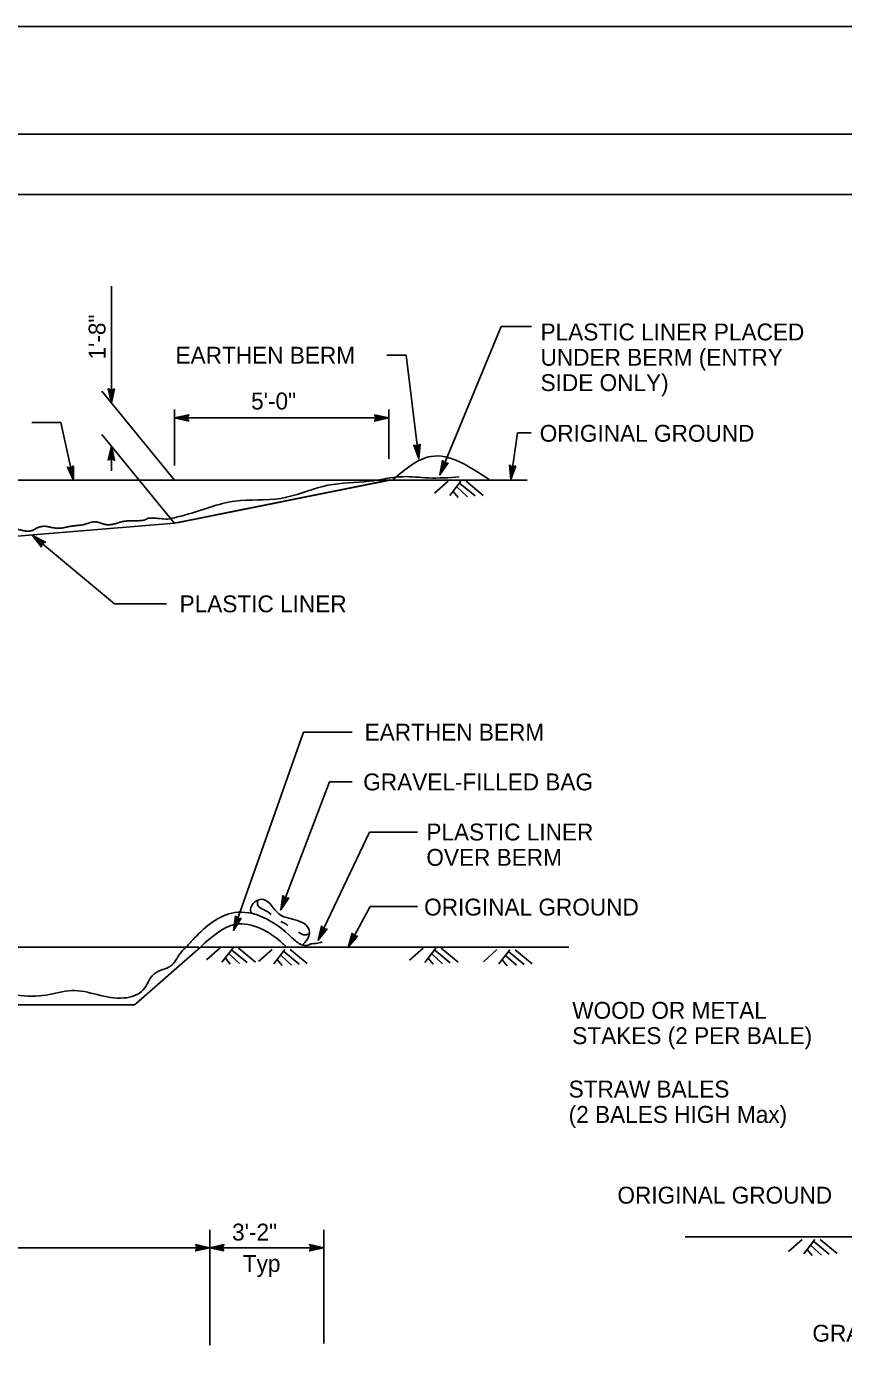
# Model space of a CAD drawing. Extents: x -894 to 866, y -476 to 714.
# Drawn here: x -468 to -129, y 166 to 714 of the extents above; entities that cross this region are included whole.
import ezdxf

# ---------------------------------------------------------------- set-up
doc = ezdxf.new("R2010")
doc.units = 0
for name, color, linetype in [('10 Sheet Format', 7, 'Continuous'), ('56 Stage 3 Anno', 7, 'Continuous'), ('57 Undefined', 7, 'Continuous'), ('59 Sndwall Anno', 7, 'Continuous'), ('60 Nongeo Data', 7, 'Continuous')]:
    doc.layers.add(name, color=color, linetype=linetype)

msp = doc.modelspace()

# ---------------------------------------------------------------- linework, layer by layer
at = {"layer": '10 Sheet Format'}
for p, q in [((-863.46, 668.96), (836.55, 668.96)), ((-813.45, 643.96), (811.55, 643.96))]:
    msp.add_line(p, q, dxfattribs=at)
for points in [[(-894.04, 713.56), (865.96, 713.56), (865.96, -476.44), (-894.04, -476.44)], [(-863.46, -431.04), (836.55, -431.04), (836.55, 668.96), (-863.46, 668.96)]]:
    msp.add_lwpolyline(points, close=True, dxfattribs=at)
at = {"layer": '56 Stage 3 Anno'}
for p, q in [((-432.5, 557.58), (-432.5, 605.98)), ((-271.09, 589.22), (-296.44, 527.78)), ((-271.09, 589.22), (-258.51, 589.22)), ((-318.36, 577.33), (-310.39, 577.33)), ((-310.39, 577.33), (-305.22, 534.47)), ((-406.35, 525.56), (-436.42, 562.38)), ((-433.79, 563.45), (-433.79, 563.45)), ((-431.18, 563.44), (-431.18, 563.44)), ((-432.5, 557.58), (-432.5, 557.58)), ((-406.35, 531.65), (-406.35, 554.89)), ((-317.63, 534.47), (-317.63, 554.89)), ((-465.46, 549.41), (-453.44, 549.41)), ((-453.44, 549.41), (-448.2, 525.56)), ((-406.35, 551.38), (-317.63, 551.38)), ((-406.35, 551.38), (-406.35, 551.38)), ((-400.49, 552.68), (-400.49, 552.68)), ((-400.49, 550.07), (-400.49, 550.07)), ((-323.5, 552.69), (-323.5, 552.69)), ((-323.5, 550.08), (-323.5, 550.08)), ((-317.63, 551.38), (-317.63, 551.38)), ((-406.65, 508.07), (-436.42, 544.51)), ((-264.35, 545.21), (-267.12, 525.85)), ((-258.62, 545.21), (-264.35, 545.21)), ((-432.5, 529.43), (-432.5, 539.72)), ((-432.5, 539.72), (-432.5, 539.72)), ((-307.21, 540.13), (-307.21, 540.13)), ((-304.62, 540.45), (-304.62, 540.45)), ((-450.73, 531.01), (-450.73, 531.01)), ((-448.18, 531.57), (-448.18, 531.57)), ((-433.83, 533.86), (-433.83, 533.86)), ((-431.22, 533.85), (-431.22, 533.85)), ((-305.22, 534.47), (-305.22, 534.47)), ((-295.41, 533.7), (-295.41, 533.7)), ((-292.99, 532.7), (-292.99, 532.7)), ((-267.58, 531.84), (-267.58, 531.84)), ((-264.99, 531.47), (-264.99, 531.47)), ((-448.2, 525.56), (-448.2, 525.56)), ((-296.44, 527.78), (-296.44, 527.78)), ((-267.12, 525.85), (-267.12, 525.85)), ((-431.25, 474.33), (-465.2, 502.58)), ((-465.2, 502.58), (-465.2, 502.58)), ((-459.86, 499.83), (-459.86, 499.83)), ((-461.53, 497.82), (-461.53, 497.82)), ((-431.25, 474.33), (-409.71, 474.33)), ((-352.98, 421.16), (-381.89, 339.02)), ((-352.98, 421.16), (-332.81, 421.16)), ((-362.34, 347.49), (-342.2, 400.55)), ((-342.2, 400.55), (-332.81, 400.55)), ((-346.83, 334.94), (-325.65, 379.79)), ((-325.65, 379.79), (-305.75, 379.79)), ((-361.47, 353.43), (-361.47, 353.43)), ((-359.03, 352.51), (-359.03, 352.51)), ((-381.17, 344.98), (-381.17, 344.98)), ((-362.34, 347.49), (-362.34, 347.49)), ((-334.47, 332.11), (-325.32, 348.98)), ((-305.75, 348.98), (-325.32, 348.98)), ((-378.7, 344.11), (-378.7, 344.11)), ((-345.5, 340.8), (-345.5, 340.8)), ((-343.14, 339.69), (-343.14, 339.69)), ((-381.89, 339.02), (-381.89, 339.02)), ((-346.83, 334.94), (-346.83, 334.94)), ((-332.82, 337.88), (-332.82, 337.88)), ((-330.52, 336.64), (-330.52, 336.64)), ((-334.47, 332.11), (-334.47, 332.11)), ((-391.75, 167.15), (-391.75, 214.93)), ((-344.55, 193.09), (-344.55, 214.93)), ((-397.62, 208.85), (-397.62, 208.85)), ((-385.89, 208.84), (-385.89, 208.84)), ((-350.41, 208.85), (-350.41, 208.85)), ((-612.88, 207.54), (-391.75, 207.54)), ((-397.62, 206.24), (-397.62, 206.24)), ((-391.75, 207.54), (-344.55, 207.54)), ((-391.75, 207.54), (-391.75, 207.54)), ((-391.75, 207.54), (-391.75, 207.54)), ((-385.89, 206.23), (-385.89, 206.23)), ((-350.41, 206.24), (-350.41, 206.24)), ((-344.55, 207.54), (-344.55, 207.54)), ((-344.55, 167.94), (-344.55, 195.35))]:
    msp.add_line(p, q, dxfattribs=at)
for points in [[(-431.18, 563.44), (-432.5, 557.58), (-433.79, 563.45), (-433.44, 563.24), (-432.5, 558.94), (-431.53, 563.24), (-431.87, 563.03), (-432.5, 560.28), (-433.1, 563.03), (-432.75, 562.82), (-432.49, 561.63), (-432.22, 562.82), (-432.49, 562.66), (-433.79, 563.45), (-432.49, 562.66)], [(-400.49, 550.07), (-406.35, 551.38), (-400.49, 552.68), (-400.7, 552.33), (-404.99, 551.38), (-400.69, 550.42), (-400.9, 550.76), (-403.65, 551.38), (-400.9, 551.99), (-401.11, 551.64), (-402.3, 551.37), (-401.11, 551.11), (-401.27, 551.38), (-400.49, 552.68), (-401.27, 551.38)], [(-323.5, 552.69), (-317.63, 551.38), (-323.5, 550.08), (-323.29, 550.42), (-318.99, 551.37), (-323.29, 552.34), (-323.09, 551.99), (-320.33, 551.38), (-323.08, 550.77), (-322.87, 551.12), (-321.69, 551.38), (-322.88, 551.65), (-322.72, 551.38), (-323.5, 550.08), (-322.72, 551.38)], [(-433.83, 533.86), (-432.5, 539.72), (-431.22, 533.85), (-431.57, 534.06), (-432.5, 538.36), (-433.48, 534.06), (-433.14, 534.27), (-432.51, 537.02), (-431.91, 534.27), (-432.26, 534.48), (-432.52, 535.67), (-432.79, 534.47), (-432.52, 534.63), (-431.22, 533.85), (-432.52, 534.63)], [(-304.62, 540.45), (-305.22, 534.47), (-307.21, 540.13), (-306.84, 539.97), (-305.39, 535.82), (-304.94, 540.2), (-305.26, 539.95), (-305.54, 537.15), (-306.47, 539.8), (-306.11, 539.64), (-305.7, 538.49), (-305.58, 539.71), (-305.83, 539.51), (-307.21, 540.13), (-305.83, 539.51)], [(-448.18, 531.57), (-448.2, 525.56), (-450.73, 531.01), (-450.34, 530.88), (-448.49, 526.89), (-448.47, 531.3), (-448.76, 531.02), (-448.77, 528.2), (-449.96, 530.75), (-449.58, 530.62), (-449.06, 529.52), (-449.06, 530.74), (-449.29, 530.53), (-450.73, 531.01), (-449.29, 530.53)], [(-292.99, 532.7), (-296.44, 527.78), (-295.41, 533.7), (-295.17, 533.37), (-295.93, 529.04), (-293.39, 532.64), (-293.79, 532.58), (-295.41, 530.28), (-294.93, 533.05), (-294.68, 532.72), (-294.89, 531.52), (-294.19, 532.52), (-294.5, 532.48), (-295.41, 533.7), (-294.5, 532.48)], [(-264.99, 531.47), (-267.12, 525.85), (-267.58, 531.85), (-267.26, 531.59), (-266.93, 527.2), (-265.37, 531.32), (-265.74, 531.16), (-266.74, 528.53), (-266.95, 531.33), (-266.64, 531.08), (-266.54, 529.86), (-266.11, 531.01), (-266.4, 530.89), (-267.58, 531.85), (-266.4, 530.89)], [(-461.53, 497.82), (-465.2, 502.58), (-459.86, 499.83), (-460.24, 499.7), (-464.15, 501.71), (-461.46, 498.22), (-461.4, 498.62), (-463.12, 500.85), (-460.62, 499.56), (-461, 499.43), (-462.08, 499.99), (-461.34, 499.02), (-461.29, 499.33), (-459.86, 499.83), (-461.29, 499.33)], [(-359.03, 352.51), (-362.34, 347.49), (-361.48, 353.43), (-361.23, 353.12), (-361.86, 348.76), (-359.43, 352.44), (-359.83, 352.37), (-361.38, 350.01), (-360.98, 352.8), (-360.73, 352.48), (-360.9, 351.28), (-360.23, 352.3), (-360.54, 352.24), (-361.48, 353.43), (-360.54, 352.24)], [(-378.7, 344.11), (-381.89, 339.02), (-381.17, 344.98), (-380.91, 344.67), (-381.44, 340.3), (-379.1, 344.03), (-379.5, 343.95), (-380.99, 341.56), (-380.65, 344.36), (-380.39, 344.04), (-380.54, 342.84), (-379.89, 343.87), (-380.2, 343.81), (-381.17, 344.98), (-380.2, 343.81)], [(-343.14, 339.69), (-346.83, 334.94), (-345.5, 340.8), (-345.27, 340.47), (-346.25, 336.18), (-343.54, 339.65), (-343.94, 339.61), (-345.67, 337.39), (-345.05, 340.13), (-344.82, 339.79), (-345.09, 338.61), (-344.34, 339.57), (-344.66, 339.54), (-345.5, 340.8), (-344.66, 339.54)], [(-330.52, 336.64), (-334.47, 332.11), (-332.82, 337.88), (-332.61, 337.53), (-333.83, 333.3), (-330.93, 336.62), (-331.33, 336.61), (-333.18, 334.48), (-332.41, 337.19), (-332.2, 336.84), (-332.54, 335.67), (-331.74, 336.59), (-332.05, 336.58), (-332.82, 337.88), (-332.05, 336.58)], [(-397.62, 208.85), (-391.75, 207.54), (-397.62, 206.24), (-397.41, 206.59), (-393.11, 207.54), (-397.41, 208.51), (-397.2, 208.16), (-394.45, 207.55), (-397.2, 206.94), (-396.99, 207.28), (-395.8, 207.55), (-397, 207.81), (-396.84, 207.54), (-397.62, 206.24), (-396.84, 207.54)], [(-385.89, 206.23), (-391.75, 207.54), (-385.89, 208.84), (-386.1, 208.5), (-390.39, 207.55), (-386.09, 206.58), (-386.3, 206.93), (-389.05, 207.54), (-386.3, 208.15), (-386.51, 207.8), (-387.7, 207.54), (-386.51, 207.27), (-386.67, 207.54), (-385.89, 208.84), (-386.67, 207.54)], [(-350.41, 208.85), (-344.55, 207.54), (-350.41, 206.24), (-350.21, 206.59), (-345.91, 207.54), (-350.21, 208.51), (-350, 208.16), (-347.25, 207.55), (-350, 206.94), (-349.79, 207.28), (-348.6, 207.55), (-349.79, 207.81), (-349.63, 207.54), (-350.41, 206.24), (-349.63, 207.54)]]:
    msp.add_lwpolyline(points, close=True, dxfattribs=at)
at = {"layer": '59 Sndwall Anno'}
for p, q in [((-293.04, 525.17), (-298.66, 520.18)), ((-287.72, 525.14), (-292.35, 519.24)), ((-290.87, 520.94), (-288.84, 518.44)), ((-289.33, 522.63), (-285, 518.68)), ((-288.17, 524.25), (-281.83, 519.03)), ((-285.56, 525.11), (-278.46, 519.27)), ((-387.45, 331.83), (-393.07, 326.83)), ((-382.13, 331.79), (-386.76, 325.9)), ((-383.74, 329.28), (-379.41, 325.34)), ((-382.58, 330.91), (-376.24, 325.69)), ((-379.97, 331.77), (-372.87, 325.93)), ((-365.95, 331.18), (-371.57, 326.18)), ((-360.63, 331.14), (-365.26, 325.25)), ((-362.24, 328.63), (-357.91, 324.69)), ((-361.08, 330.26), (-354.74, 325.03)), ((-358.47, 331.12), (-351.37, 325.28)), ((-303.41, 331.73), (-309.02, 326.73)), ((-298.08, 331.69), (-302.71, 325.8)), ((-299.7, 329.18), (-295.36, 325.24)), ((-298.54, 330.81), (-292.19, 325.58)), ((-295.92, 331.67), (-288.82, 325.82)), ((-272.79, 331.08), (-278.4, 326.08)), ((-267.46, 331.04), (-272.09, 325.15)), ((-269.08, 328.53), (-264.74, 324.58)), ((-267.92, 330.16), (-261.57, 324.93)), ((-265.3, 331.02), (-258.2, 325.17)), ((-385.28, 327.59), (-383.25, 325.1)), ((-363.78, 326.94), (-361.75, 324.45)), ((-301.23, 327.49), (-299.2, 325)), ((-270.61, 326.84), (-268.58, 324.35)), ((-146.43, 211.01), (-152.05, 206.01)), ((-141.11, 210.97), (-145.74, 205.08)), ((-142.72, 208.46), (-138.39, 204.52)), ((-141.56, 210.09), (-135.22, 204.86)), ((-138.95, 210.95), (-131.85, 205.11)), ((-144.26, 206.77), (-142.23, 204.28))]:
    msp.add_line(p, q, dxfattribs=at)
at = {"layer": '60 Nongeo Data'}
for p, q in [((-644.56, 525.56), (-316.5, 525.56)), ((-405.82, 507.88), (-317.21, 525.77)), ((-405.33, 507.9), (-317.02, 525.56)), ((-317, 525.58), (-260.3, 525.56)), ((-606.58, 491.45), (-406.35, 507.7)), ((-405.82, 507.88), (-406.3, 507.91)), ((-618.1, 332.11), (-465.33, 332.11)), ((-466.02, 332.11), (-396.27, 332.11)), ((-395.62, 332.11), (-422.18, 308.75)), ((-243.09, 332.11), (-395.62, 332.11)), ((-589.3, 308.16), (-422.86, 308.16)), ((-423.77, 308.16), (-466.02, 308.16)), ((-194.88, 212.01), (-61.7, 212.01))]:
    msp.add_line(p, q, dxfattribs=at)
msp.add_ellipse((-423.77, 310.56), major_axis=(0, -2.4), ratio=0.999991, start_param=0, end_param=0.721194, dxfattribs=at)
for points in [[(-315.82, 525.92), (-300.1, 535.41), (-276.09, 525.89)], [(-409.25, 509.36), (-401.76, 511.21), (-381.36, 516.89), (-362.31, 518.02), (-359.93, 518.48), (-342.82, 523.46), (-325.75, 525.09), (-311.98, 527.02), (-301.16, 526.51), (-288.42, 526.89)], [(-353.01, 333.29), (-350.74, 336.6), (-350.79, 339.71), (-357.55, 343.72), (-363.22, 345.94), (-369.47, 351.83), (-373.28, 350.68), (-374.44, 346.34), (-373.44, 345.69)], [(-366.27, 345.64), (-369.45, 347.63), (-371.89, 349.37), (-371.95, 351.39)], [(-401.5, 332.08), (-398.18, 335.75), (-381.44, 346.46), (-359.19, 337.4), (-356.27, 334.69), (-354.38, 333.28)], [(-395.66, 332.11), (-395.37, 332.37), (-380.99, 341.57), (-361.57, 333.66), (-359.99, 332.15)], [(-359.39, 341.12), (-361.14, 342.21), (-362.35, 342.75)], [(-350.37, 337.91), (-351.7, 337.2), (-353.36, 337.36), (-354.95, 338.35)], [(-354.57, 333.43), (-352.73, 332.86), (-351.17, 332.86), (-350.13, 333.38), (-348.39, 333.56), (-345.78, 334.08), (-345.26, 334.25)], [(-401.4, 332.18), (-403.5, 330.19), (-407.53, 324.63), (-414.96, 320.92), (-419.29, 314.43), (-427.34, 311.03), (-449.02, 314.12), (-459.55, 312.26), (-471.63, 312.26), (-482.77, 314.12), (-496.71, 311.65), (-507.86, 311.65), (-516.84, 314.12), (-526.43, 313.5), (-534.18, 311.65), (-545.01, 311.03), (-553.99, 313.19), (-565.14, 314.12), (-575.05, 311.65), (-582.48, 311.65), (-589.91, 312.88), (-593.63, 317.21), (-602.3, 323.39), (-606.64, 330.5), (-610.66, 331.12), (-611.68, 332.08)]]:
    msp.add_spline(points, degree=3, dxfattribs=at)
msp.add_open_spline([(-599.29, 493.92), (-589.92, 495.4), (-581.99, 496.13), (-576.22, 496.85), (-573.73, 496.29), (-569.01, 496.85), (-565.41, 497.57), (-562.65, 497.54), (-560.35, 497.96), (-554.6, 499.01), (-551.72, 497.93), (-547.39, 497.93), (-542.71, 499.37), (-535.68, 498.8), (-533.34, 500.09), (-528.29, 500.45), (-525.41, 501.17), (-521.47, 500.47), (-512.43, 502.25), (-509.55, 501.93), (-507.67, 502.35), (-501.62, 504.06), (-496.94, 503.34), (-494.05, 502.98), (-490.45, 504.42), (-486.35, 503.4), (-481.54, 504.44), (-475.67, 505.86), (-470.99, 505.14), (-466.3, 504.06), (-462.7, 506.22), (-459.82, 506.58), (-456.93, 505.86), (-453.69, 505.5), (-449.37, 506.58), (-444.32, 506.94), (-439.28, 508.75), (-434.95, 506.94), (-431.35, 507.3), (-428.46, 508.38), (-425.58, 508.75), (-420.54, 508.75), (-418.37, 509.11), (-416.93, 510.19), (-409.25, 509.36)], degree=2, dxfattribs=at)

# ---------------------------------------------------------------- texts
at = {"layer": '57 Undefined'}
msp.add_text('1\'-8"', height=7, rotation=90, dxfattribs=at).set_placement((-434.94, 575.55))
for s, p in [('PLASTIC LINER PLACED ', (-254.74, 583.48)), ('EARTHEN BERM', (-405.94, 573.83)), ('UNDER BERM (ENTRY ', (-254.74, 572.98)), ('SIDE ONLY)', (-254.74, 562.48)), ('5\'-0"', (-374.64, 554.86)), ('ORIGINAL GROUND', (-255.09, 541.49)), ('PLASTIC LINER', (-404.26, 470.83)), ('EARTHEN BERM', (-327.62, 417.66)), ('GRAVEL-FILLED BAG', (-328.19, 397.05)), ('PLASTIC LINER', (-302.05, 376.29)), ('OVER BERM', (-302.05, 365.79)), ('ORIGINAL GROUND', (-302.97, 345.2)), ('WOOD OR METAL ', (-241.6, 302.42)), ('STAKES (2 PER BALE)', (-241.6, 291.92)), ('STRAW BALES', (-243.1, 269.8)), ('(2 BALES HIGH Max)', (-243.1, 259.3)), ('ORIGINAL GROUND', (-222.9, 225.84)), ('3\'-2"', (-382.52, 210.54)), ('Typ', (-378.07, 197.54)), ('GRAVEL-FILLED', (-142.14, 168.64))]:
    msp.add_text(s, height=7, dxfattribs=at).set_placement(p)

doc.saveas('drawing.dxf')
